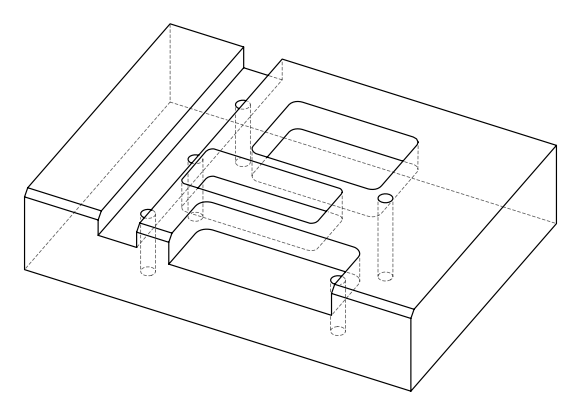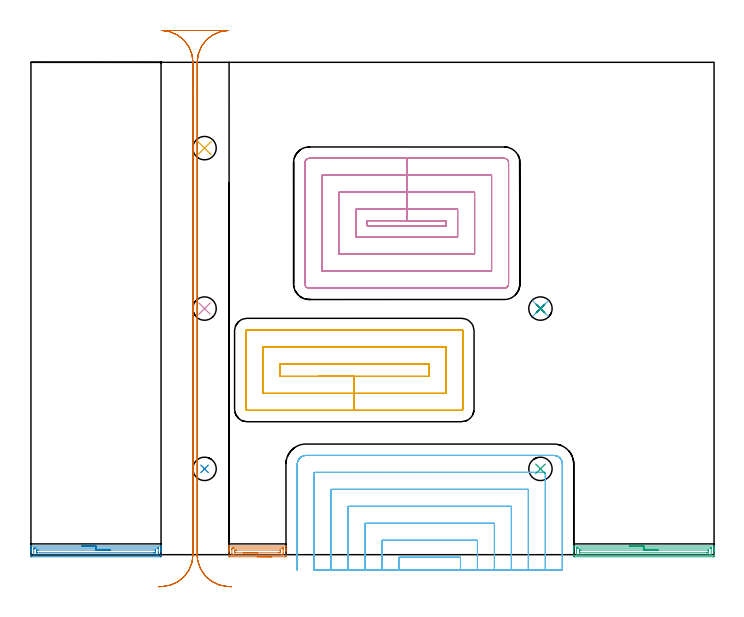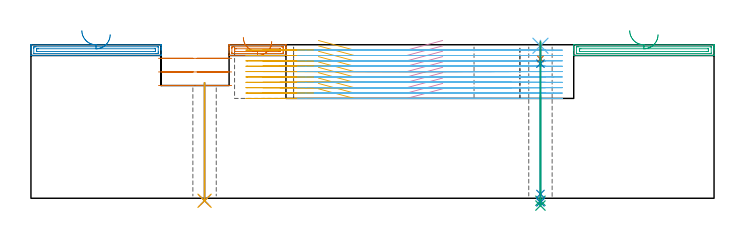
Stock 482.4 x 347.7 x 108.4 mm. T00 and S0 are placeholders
(PLAN: 15 operations, 7 tool changes, 123.2 min)
(1 AREA_MILL | FG_CHAMFER_SURFACE | UGT0205_001 | 1.17 min | 1434 mm3)
(2 AREA_MILL_1 | FG_CHAMFER_SURFACE_1 | UGT0205_001 | 2.41 min | 2786 mm3)
(3 AREA_MILL_2 | FG_CHAMFER_SURFACE_2 | UGT0205_001 | 2.59 min | 3041 mm3)
(4 MILL_RECTANGULAR_POCKET | POCKET_RECTANGULAR_STRAIGHT | NXT0201_012 | Follow Part, ap 4, ae 75% | 30.44 min | 648414 mm3)
(5 MILL_RECTANGULAR_POCKET_1 | POCKET_RECTANGULAR_STRAIGHT_1 | NXT0201_012 | Follow Part, ap 4, ae 75% | 21.01 min | 465381 mm3)
(6 MILL_SLOT | SLOT_PARTIAL_RECTANGULAR | NXT0201_012 | Follow Part, ap 4, ae 75% | 57.25 min | 597946 mm3)
(7 MILL_RECTANGULAR_SLOT | SLOT_RECTANGULAR | UGT0201_009 | Follow Part, ap 11.25, ae 75% | 5.92 min | 480684 mm3)
(8 INDEXABLE_INSERT_DRILL_THROUGH_HOLE_FROM_SOLID | STEP1HOLE | NXT0302_004 | 0.34 min | 16851 mm3)
(9 INDEXABLE_INSERT_DRILL_THROUGH_HOLE_FROM_SOLID_1 | STEP1HOLE_1 | NXT0302_004 | 0.31 min | 15106 mm3)
(10 INDEXABLE_INSERT_DRILL_THROUGH_HOLE_FROM_SOLID_2 | STEP1HOLE_2 | NXT0302_004 | 0.34 min | 16995 mm3)
(11 INDEXABLE_INSERT_DRILL_THROUGH_HOLE_FROM_SOLID_3 | STEP1HOLE_4 | NXT0302_004 | 0.34 min | 16870 mm3)
(12 SPOT_DRILL | STEP1HOLE_3 | NXT0321_9005460120000 | 0.03 min | 40 mm3)
(13 DRILL_BLIND_HOLE_INTO_CENTER | STEP1HOLE_3 | NXT0301_038 | 0.05 min | 300 mm3)
(14 GUN_DRILL_THROUGH_HOLE | STEP1HOLE_3 | UGT0307_002 | 0.52 min | 2685 mm3)
(15 SPADE_DRILL_TO_ENLARGE_THROUGH_HOLE | STEP1HOLE_3 | UGT0306_007 | 0.46 min | 20121 mm3)
(TOOL UGT0205_001 | Chamfer Mill 20 x 3 x 45 deg. | D20 FL50 Z2)
(TOOL NXT0201_012 | ENDMILL 16mm [2P460-1600-NA 1630] | D16 FL38 Z6)
(TOOL UGT0201_009 | End Mill 45 mm | D45 FL63 Z6)
(TOOL NXT0302_004 | Index. Insert Drill 16.5mm [880-D1650L20-05] | D16.5 PA176 FL83 Z2)
(TOOL NXT0321_9005460120000 | NC Spot Drill, 142deg, 12mm, Carbide, Uncoated | D12 PA142 FL30 Z2)
(TOOL NXT0301_038 | Carbide Drill 6.7mm [860.1-0670-034A1-MM 2214] | D6.7 PA140 FL53 Z2)
(TOOL UGT0307_002 | Gun Drill 6 mm | D6 PA130 FL24 Z1)
(TOOL UGT0306_007 | Spade Drill 16.5mm | D16.5 PA132 FL10 Z2)
(OP 1 AREA_MILL)
G17 G21 G94 G90
T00 M6
G54
G17 G0 G90 X170. Y-1.5 S1061 M3
G43 Z118.4 H0
Z110.8
G94 G1 X169.962 Z109.928 F250.
X169.848 Z109.064
X169.659 Z108.212
X169.397 Z107.38
X169.063 Z106.574
X168.66 Z105.8
X168.192 Z105.064
X167.66 Z104.372
X167.071 Z103.729
X166.428 Z103.14
X165.736 Z102.609
X165. Z102.14
X164.226 Z101.737
X163.42 Z101.403
X162.588 Z101.141
X161.737 Z100.952
X160.872 Z100.838
X160. Z100.8
X140.451
X140.134 Y-1.497 Z100.801
X139.91 Y-1.492 Z100.804
X139.9 Y-1.186 Z101.11
Y2.3 Z104.593
Y2.962 Z105.259
Y3.172 Z105.469
Y3.833 Z106.13
Y4.043 Z106.339
Y4.463 Z106.762
Y5.949 Z108.247
X139.902 Y6.026 Z108.319
X139.91 Y6.097 Z108.389
X140.007 Y6.1 Z108.4
X179.993
X180.09 Y6.097 Z108.389
X180.098 Y6.026 Z108.319
X180.1 Y5.949 Z108.247
Y4.463 Z106.761
Y4.043 Z106.339
Y3.834 Z106.13
Y3.172 Z105.469
Y2.962 Z105.259
Y2.303 Z104.597
Y-0.855 Z101.44
X180.097 Y-1.186 Z101.11
X180.09 Y-1.492 Z100.804
X179.866 Y-1.497 Z100.801
X179.549 Y-1.5 Z100.8
X160.
Y-0.086 Z102.214
X142.883
X142.228 Y-0.084 Z102.216
X141.991 Y-0.082 Z102.218
X141.926 Y-0.079 Z102.221
X141.91 Y-0.059 Z102.241
X141.904 Y0.003 Z102.303
X141.901 Y0.557 Z102.857
X141.9 Y0.879 Z103.179
Y3.494 Z105.794
X141.901 Y4.043 Z106.343
X141.903 Y4.362 Z106.662
X141.911 Y4.679 Z106.979
X142.228 Y4.683 Z106.983
X142.463 Y4.685 Z106.985
X143.117 Y4.686 Z106.986
X143.351
X177.117
X177.772 Y4.684 Z106.984
X178.009 Y4.682 Z106.982
X178.074 Y4.679 Z106.979
X178.09 Y4.659 Z106.959
X178.096 Y4.597 Z106.897
X178.099 Y4.043 Z106.343
X178.1 Y3.721 Z106.021
Y1.106 Z103.406
X178.099 Y0.557 Z102.857
X178.097 Y0.238 Z102.538
X178.089 Y-0.079 Z102.221
X177.772 Y-0.083 Z102.217
X177.537 Y-0.085 Z102.215
X176.883 Y-0.086 Z102.214
X176.65
X160.
Y1.328 Z103.628
X144.107 Y1.329 Z103.629
X144.006 Y1.331 Z103.631
X143.913 Y1.335 Z103.635
X143.906 Y1.428 Z103.728
X143.901 Y1.531 Z103.831
X143.9 Y2.3 Z104.6
Y2.403 Z104.703
X143.908 Y3.172 Z105.472
X143.911 Y3.264 Z105.564
X144.006 Y3.267 Z105.567
X144.792 Y3.271 Z105.571
X144.894
X175.893
X175.994 Y3.269 Z105.569
X176.087 Y3.265 Z105.565
X176.094 Y3.172 Z105.472
X176.099 Y3.069 Z105.369
X176.1 Y2.3 Z104.6
Y2.197 Z104.497
X176.092 Y1.428 Z103.728
X176.089 Y1.336 Z103.636
X175.994 Y1.333 Z103.633
X175.208 Y1.329 Z103.629
X175.106 Y1.328 Z103.628
X160.
X159.128 Z103.667
X158.264 Z103.78
X157.412 Z103.969
X156.58 Z104.232
X155.774 Z104.565
X155. Z104.968
X154.264 Z105.437
X153.572 Z105.968
X152.929 Z106.557
X152.34 Z107.201
X151.809 Z107.893
X151.34 Z108.628
X150.937 Z109.402
X150.603 Z110.208
X150.341 Z111.04
X150.152 Z111.892
X150.038 Z112.757
X150. Z113.628
G0 Z118.4
M5
M2
(OP 2 AREA_MILL_1)
G17 G21 G94 G90
T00 M6
G54
G17 G0 G90 X35.95 Y6.1 S1061 M3
G43 Z118.4 H0
G94 G1 X35.988 Z117.528 F250.
X36.102 Z116.663
X36.291 Z115.812
X36.553 Z114.98
X36.887 Z114.174
X37.29 Z113.4
X37.758 Z112.664
X38.29 Z111.972
X38.879 Z111.329
X39.522 Z110.739
X40.214 Z110.208
X40.95 Z109.74
X41.724 Z109.337
X42.53 Z109.003
X43.362 Z108.741
X44.213 Z108.552
X45.078 Z108.438
X45.95 Z108.4
X91.776
X91.89 Y6.097 Z108.389
X91.898 Y6.014 Z108.306
X91.9 Y5.925 Z108.224
Y5.301 Z107.6
Y4.528 Z106.827
Y4.043 Z106.339
Y3.801 Z106.098
Y3.172 Z105.468
Y2.929 Z105.226
Y2.303 Z104.597
Y-0.872 Z101.424
X91.897 Y-1.186 Z101.11
X91.89 Y-1.493 Z100.804
X91.649 Y-1.498 Z100.801
X91.331 Y-1.5 Z100.8
X0.569
X0.251 Y-1.498 Z100.801
X0.01 Y-1.493 Z100.804
X0. Y-1.186 Z101.11
Y2.3 Z104.594
Y2.929 Z105.226
Y3.172 Z105.468
Y3.801 Z106.098
Y4.043 Z106.339
Y4.528 Z106.827
Y5.926 Z108.224
X0.002 Y6.014 Z108.306
X0.01 Y6.097 Z108.389
X0.124 Y6.1 Z108.4
X45.95
Y4.686 Z106.986
X89.552 Y4.685 Z106.985
X89.787 Y4.684 Z106.984
X89.872 Y4.681 Z106.981
X89.887 Y4.679 Z106.979
X89.892 Y4.671 Z106.971
X89.896 Y4.657 Z106.957
X89.899 Y4.574 Z106.874
X89.9 Y1.087 Z103.387
X89.896 Y0.557 Z102.857
X89.891 Y0.225 Z102.525
X89.87 Y-0.079 Z102.221
X89.552 Y-0.083 Z102.217
X89.317 Y-0.085 Z102.215
X88.662 Y-0.086 Z102.214
X88.428
X2.348 Y-0.085 Z102.215
X2.113 Y-0.084 Z102.216
X2.028 Y-0.081 Z102.219
X2.013 Y-0.079 Z102.221
X2.008 Y-0.071 Z102.229
X2.004 Y-0.057 Z102.243
X2.001 Y0.026 Z102.326
X2. Y3.513 Z105.813
X2.004 Y4.043 Z106.343
X2.009 Y4.375 Z106.675
X2.03 Y4.679 Z106.979
X2.348 Y4.683 Z106.983
X2.583 Y4.685 Z106.985
X3.238 Y4.686 Z106.986
X3.472
X45.95
Y3.271 Z105.571
X87.671
X87.772 Y3.269 Z105.569
X87.872 Y3.265 Z105.565
X87.89 Y3.263 Z105.563
X87.894 Y3.246 Z105.546
X87.898 Y3.213 Z105.513
X87.899 Y3.172 Z105.472
X87.9 Y3.046 Z105.346
Y2.175 Z104.475
X87.896 Y1.428 Z103.728
X87.893 Y1.366 Z103.666
X87.89 Y1.34 Z103.64
X87.868 Y1.334 Z103.634
X87.772 Y1.333 Z103.633
X86.984 Y1.329 Z103.629
X86.882
X4.229
X4.128 Y1.331 Z103.631
X4.028 Y1.335 Z103.635
X4.009 Y1.337 Z103.637
X4.006 Y1.354 Z103.654
X4.002 Y1.387 Z103.687
X4.001 Y1.428 Z103.728
X4. Y1.554 Z103.854
Y2.425 Z104.725
X4.004 Y3.172 Z105.472
X4.007 Y3.234 Z105.534
X4.009 Y3.26 Z105.56
X4.032 Y3.265 Z105.565
X4.128 Y3.267 Z105.567
X4.916 Y3.271 Z105.571
X5.018
X45.95
X46.822 Z105.61
X47.686 Z105.723
X48.538 Z105.912
X49.37 Z106.175
X50.176 Z106.508
X50.95 Z106.911
X51.686 Z107.38
X52.378 Z107.911
X53.021 Z108.5
X53.61 Z109.144
X54.141 Z109.836
X54.61 Z110.571
X55.013 Z111.345
X55.347 Z112.151
X55.609 Z112.983
X55.798 Z113.835
X55.912 Z114.7
X55.95 Z115.571
G0 Z118.4
M5
M2
(OP 3 AREA_MILL_2)
G17 G21 G94 G90
T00 M6
G54
G17 G0 G90 X422.85 Y6.1 S1061 M3
G43 Z118.4 H0
G94 G1 X422.888 Z117.528 F250.
X423.002 Z116.663
X423.191 Z115.812
X423.453 Z114.98
X423.787 Z114.174
X424.19 Z113.4
X424.659 Z112.664
X425.19 Z111.972
X425.779 Z111.329
X426.422 Z110.739
X427.114 Z110.208
X427.85 Z109.74
X428.624 Z109.337
X429.43 Z109.003
X430.262 Z108.741
X431.114 Z108.552
X431.978 Z108.438
X432.85 Z108.4
X482.268
X482.39 Y6.097 Z108.389
X482.398 Y6.009 Z108.301
X482.4 Y5.914 Z108.213
Y5.27 Z107.57
Y4.559 Z106.858
Y4.043 Z106.339
Y3.785 Z106.082
Y3.172 Z105.468
Y2.914 Z105.211
Y2.303 Z104.597
Y-0.88 Z101.417
X482.397 Y-1.186 Z101.11
X482.39 Y-1.493 Z100.804
X482.141 Y-1.498 Z100.801
X481.823 Y-1.5 Z100.8
X383.877
X383.559 Y-1.498 Z100.801
X383.31 Y-1.493 Z100.804
X383.3 Y-1.186 Z101.11
Y2.3 Z104.594
Y2.914 Z105.211
Y3.172 Z105.468
Y3.785 Z106.082
Y4.043 Z106.339
Y4.559 Z106.858
Y5.27 Z107.57
Y5.914 Z108.213
X383.302 Y6.009 Z108.301
X383.31 Y6.097 Z108.389
X383.432 Y6.1 Z108.4
X432.85
Y4.686 Z106.986
X480.042 Y4.685 Z106.985
X480.278 Y4.684 Z106.984
X480.368 Y4.681 Z106.981
X480.386 Y4.679 Z106.979
X480.391 Y4.671 Z106.971
X480.395 Y4.655 Z106.955
X480.399 Y4.565 Z106.865
X480.4 Y0.207 Z102.507
X480.398 Y0.09 Z102.39
X480.395 Y-0.003 Z102.297
X480.39 Y-0.064 Z102.236
X480.383 Y-0.079 Z102.221
X480.369 Y-0.08 Z102.22
X480.042 Y-0.084 Z102.216
X479.808 Y-0.085 Z102.215
X479.152 Y-0.086 Z102.214
X385.658 Y-0.085 Z102.215
X385.422 Y-0.084 Z102.216
X385.332 Y-0.081 Z102.219
X385.314 Y-0.079 Z102.221
X385.309 Y-0.071 Z102.229
X385.305 Y-0.055 Z102.245
X385.301 Y0.035 Z102.335
X385.3 Y4.393 Z106.693
X385.302 Y4.51 Z106.81
X385.305 Y4.603 Z106.903
X385.31 Y4.664 Z106.964
X385.317 Y4.679 Z106.979
X385.331 Y4.68 Z106.98
X385.658 Y4.684 Z106.984
X385.892 Y4.685 Z106.985
X386.548 Y4.686 Z106.986
X432.85
Y3.271 Z105.571
X478.16
X478.261 Y3.27 Z105.57
X478.362 Y3.266 Z105.566
X478.385 Y3.265 Z105.565
X478.39 Y3.251 Z105.551
X478.396 Y3.217 Z105.517
X478.398 Y3.172 Z105.472
X478.4 Y2.164 Z104.464
X478.395 Y1.428 Z103.728
X478.391 Y1.361 Z103.661
X478.388 Y1.335 Z103.635
X478.359 Y1.333 Z103.633
X478.261 Y1.331 Z103.631
X477.473 Y1.329 Z103.629
X477.371 Y1.328 Z103.628
X387.54 Y1.329 Z103.629
X387.439 Y1.33 Z103.63
X387.338 Y1.334 Z103.634
X387.315 Y1.335 Z103.635
X387.31 Y1.349 Z103.649
X387.304 Y1.383 Z103.683
X387.302 Y1.428 Z103.728
X387.3 Y2.436 Z104.736
X387.305 Y3.172 Z105.472
X387.309 Y3.239 Z105.539
X387.312 Y3.265 Z105.565
X387.341 Y3.267 Z105.567
X387.439 Y3.269 Z105.569
X388.227 Y3.271 Z105.571
X388.329 Y3.272 Z105.572
X432.85 Y3.271 Z105.571
X433.722 Z105.61
X434.587 Z105.723
X435.438 Z105.912
X436.27 Z106.175
X437.076 Z106.508
X437.85 Z106.911
X438.586 Z107.38
X439.278 Z107.911
X439.921 Z108.5
X440.51 Z109.144
X441.042 Z109.836
X441.51 Z110.571
X441.913 Z111.345
X442.247 Z112.151
X442.509 Z112.983
X442.698 Z113.835
X442.812 Z114.7
X442.85 Z115.571
G0 Z118.4
M5
M2
(OP 4 MILL_RECTANGULAR_POCKET)
G17 G21 G94 G90
T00 M6
G54
G17 G0 G90 X290.741 Y235.9 S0 M3
G43 Z118.4 H1
Z111.4
G94 G1 X265.4 Z104.61 F250.
X237.5 F500.
Y232.2
X293.3
Y235.9
X265.4
Y243.9
X229.5
Y224.2
X301.3
Y243.9
X265.4
Y255.9
X217.5
Y212.2
X313.3
Y255.9
X265.4
Y267.9
X205.5
Y200.2
X325.3
Y267.9
X265.4
Y279.9
X196.5
G3 X193.5 Y276.9 R3.
G1 Y191.2
G3 X196.5 Y188.2 R3.
G1 X334.3
G3 X337.3 Y191.2 R3.
G1 Y276.9
G3 X334.3 Y279.9 R3.
G1 X265.4
X264.4
G0 X290.741 Y235.9 Z107.61
G1 X265.4 Z100.82 F250.
X237.5 F500.
Y232.2
X293.3
Y235.9
X265.4
Y243.9
X229.5
Y224.2
X301.3
Y243.9
X265.4
Y255.9
X217.5
Y212.2
X313.3
Y255.9
X265.4
Y267.9
X205.5
Y200.2
X325.3
Y267.9
X265.4
Y279.9
X196.5
G3 X193.5 Y276.9 R3.
G1 Y191.2
G3 X196.5 Y188.2 R3.
G1 X334.3
G3 X337.3 Y191.2 R3.
G1 Y276.9
G3 X334.3 Y279.9 R3.
G1 X265.4
X264.4
G0 X290.741 Y235.9 Z103.82
G1 X265.4 Z97.03 F250.
X237.5 F500.
Y232.2
X293.3
Y235.9
X265.4
Y243.9
X229.5
Y224.2
X301.3
Y243.9
X265.4
Y255.9
X217.5
Y212.2
X313.3
Y255.9
X265.4
Y267.9
X205.5
Y200.2
X325.3
Y267.9
X265.4
Y279.9
X196.5
G3 X193.5 Y276.9 R3.
G1 Y191.2
G3 X196.5 Y188.2 R3.
G1 X334.3
G3 X337.3 Y191.2 R3.
G1 Y276.9
G3 X334.3 Y279.9 R3.
G1 X265.4
X264.4
G0 X290.741 Y235.9 Z100.03
G1 X265.4 Z93.24 F250.
X237.5 F500.
Y232.2
X293.3
Y235.9
X265.4
Y243.9
X229.5
Y224.2
X301.3
Y243.9
X265.4
Y255.9
X217.5
Y212.2
X313.3
Y255.9
X265.4
Y267.9
X205.5
Y200.2
X325.3
Y267.9
X265.4
Y279.9
X196.5
G3 X193.5 Y276.9 R3.
G1 Y191.2
G3 X196.5 Y188.2 R3.
G1 X334.3
G3 X337.3 Y191.2 R3.
G1 Y276.9
G3 X334.3 Y279.9 R3.
G1 X265.4
X264.4
G0 X290.741 Y235.9 Z96.24
G1 X265.4 Z89.45 F250.
X237.5 F500.
Y232.2
X293.3
Y235.9
X265.4
Y243.9
X229.5
Y224.2
X301.3
Y243.9
X265.4
Y255.9
X217.5
Y212.2
X313.3
Y255.9
X265.4
Y267.9
X205.5
Y200.2
X325.3
Y267.9
X265.4
Y279.9
X196.5
G3 X193.5 Y276.9 R3.
G1 Y191.2
G3 X196.5 Y188.2 R3.
G1 X334.3
G3 X337.3 Y191.2 R3.
G1 Y276.9
G3 X334.3 Y279.9 R3.
G1 X265.4
X264.4
G0 X290.741 Y235.9 Z92.45
G1 X265.4 Z85.66 F250.
X237.5 F500.
Y232.2
X293.3
Y235.9
X265.4
Y243.9
X229.5
Y224.2
X301.3
Y243.9
X265.4
Y255.9
X217.5
Y212.2
X313.3
Y255.9
X265.4
Y267.9
X205.5
Y200.2
X325.3
Y267.9
X265.4
Y279.9
X196.5
G3 X193.5 Y276.9 R3.
G1 Y191.2
G3 X196.5 Y188.2 R3.
G1 X334.3
G3 X337.3 Y191.2 R3.
G1 Y276.9
G3 X334.3 Y279.9 R3.
G1 X265.4
X264.4
G0 X290.741 Y235.9 Z88.66
G1 X265.4 Z81.87 F250.
X237.5 F500.
Y232.2
X293.3
Y235.9
X265.4
Y243.9
X229.5
Y224.2
X301.3
Y243.9
X265.4
Y255.9
X217.5
Y212.2
X313.3
Y255.9
X265.4
Y267.9
X205.5
Y200.2
X325.3
Y267.9
X265.4
Y279.9
X196.5
G3 X193.5 Y276.9 R3.
G1 Y191.2
G3 X196.5 Y188.2 R3.
G1 X334.3
G3 X337.3 Y191.2 R3.
G1 Y276.9
G3 X334.3 Y279.9 R3.
G1 X265.4
X264.4
G0 X290.741 Y235.9 Z84.87
G1 X265.4 Z78.08 F250.
X237.5 F500.
Y232.2
X293.3
Y235.9
X265.4
Y243.9
X229.5
Y224.2
X301.3
Y243.9
X265.4
Y255.9
X217.5
Y212.2
X313.3
Y255.9
X265.4
Y267.9
X205.5
Y200.2
X325.3
Y267.9
X265.4
Y279.9
X196.5
G3 X193.5 Y276.9 R3.
G1 Y191.2
G3 X196.5 Y188.2 R3.
G1 X334.3
G3 X337.3 Y191.2 R3.
G1 Y276.9
G3 X334.3 Y279.9 R3.
G1 X265.4
X264.4
G0 X290.741 Y235.9 Z81.08
G1 X265.4 Z74.29 F250.
X237.5 F500.
Y232.2
X293.3
Y235.9
X265.4
Y243.9
X229.5
Y224.2
X301.3
Y243.9
X265.4
Y255.9
X217.5
Y212.2
X313.3
Y255.9
X265.4
Y267.9
X205.5
Y200.2
X325.3
Y267.9
X265.4
Y279.9
X196.5
G3 X193.5 Y276.9 R3.
G1 Y191.2
G3 X196.5 Y188.2 R3.
G1 X334.3
G3 X337.3 Y191.2 R3.
G1 Y276.9
G3 X334.3 Y279.9 R3.
G1 X265.4
X264.4
G0 X290.741 Y235.9 Z77.29
G1 X265.4 Z70.5 F250.
X237.5 F500.
Y232.2
X293.3
Y235.9
X265.4
Y243.9
X229.5
Y224.2
X301.3
Y243.9
X265.4
Y255.9
X217.5
Y212.2
X313.3
Y255.9
X265.4
Y267.9
X205.5
Y200.2
X325.3
Y267.9
X265.4
Y279.9
X196.5
G3 X193.5 Y276.9 R3.
G1 Y191.2
G3 X196.5 Y188.2 R3.
G1 X334.3
G3 X337.3 Y191.2 R3.
G1 Y276.9
G3 X334.3 Y279.9 R3.
G1 X265.4
X264.4
G0 Z118.4
M5
M2
(OP 5 MILL_RECTANGULAR_POCKET_1)
G17 G21 G94 G90
T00 M6
G54
G17 G0 G90 X203.009 Y125.9 S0 M3
G43 Z118.4 H1
Z111.4
G94 G1 X228.35 Z104.61 F250.
X280.9 F500.
Y134.9
X175.8
Y125.9
X228.35
Y113.9
X292.9
Y146.9
X163.8
Y113.9
X228.35
Y101.9
X304.
G3 X304.9 Y102.8 R0.9
G1 Y158.
G3 X304. Y158.9 R0.9
G1 X152.7
G3 X151.8 Y158. R0.9
G1 Y102.8
G3 X152.7 Y101.9 R0.9
G1 X228.35
X229.35
G0 X203.009 Y125.9 Z107.61
G1 X228.35 Z100.82 F250.
X280.9 F500.
Y134.9
X175.8
Y125.9
X228.35
Y113.9
X292.9
Y146.9
X163.8
Y113.9
X228.35
Y101.9
X304.
G3 X304.9 Y102.8 R0.9
G1 Y158.
G3 X304. Y158.9 R0.9
G1 X152.7
G3 X151.8 Y158. R0.9
G1 Y102.8
G3 X152.7 Y101.9 R0.9
G1 X228.35
X229.35
G0 X203.009 Y125.9 Z103.82
G1 X228.35 Z97.03 F250.
X280.9 F500.
Y134.9
X175.8
Y125.9
X228.35
Y113.9
X292.9
Y146.9
X163.8
Y113.9
X228.35
Y101.9
X304.
G3 X304.9 Y102.8 R0.9
G1 Y158.
G3 X304. Y158.9 R0.9
G1 X152.7
G3 X151.8 Y158. R0.9
G1 Y102.8
G3 X152.7 Y101.9 R0.9
G1 X228.35
X229.35
G0 X203.009 Y125.9 Z100.03
G1 X228.35 Z93.24 F250.
X280.9 F500.
Y134.9
X175.8
Y125.9
X228.35
Y113.9
X292.9
Y146.9
X163.8
Y113.9
X228.35
Y101.9
X304.
G3 X304.9 Y102.8 R0.9
G1 Y158.
G3 X304. Y158.9 R0.9
G1 X152.7
G3 X151.8 Y158. R0.9
G1 Y102.8
G3 X152.7 Y101.9 R0.9
G1 X228.35
X229.35
G0 X203.009 Y125.9 Z96.24
G1 X228.35 Z89.45 F250.
X280.9 F500.
Y134.9
X175.8
Y125.9
X228.35
Y113.9
X292.9
Y146.9
X163.8
Y113.9
X228.35
Y101.9
X304.
G3 X304.9 Y102.8 R0.9
G1 Y158.
G3 X304. Y158.9 R0.9
G1 X152.7
G3 X151.8 Y158. R0.9
G1 Y102.8
G3 X152.7 Y101.9 R0.9
G1 X228.35
X229.35
G0 X203.009 Y125.9 Z92.45
G1 X228.35 Z85.66 F250.
X280.9 F500.
Y134.9
X175.8
Y125.9
X228.35
Y113.9
X292.9
Y146.9
X163.8
Y113.9
X228.35
Y101.9
X304.
G3 X304.9 Y102.8 R0.9
G1 Y158.
G3 X304. Y158.9 R0.9
G1 X152.7
G3 X151.8 Y158. R0.9
G1 Y102.8
G3 X152.7 Y101.9 R0.9
G1 X228.35
X229.35
G0 X203.009 Y125.9 Z88.66
G1 X228.35 Z81.87 F250.
X280.9 F500.
Y134.9
X175.8
Y125.9
X228.35
Y113.9
X292.9
Y146.9
X163.8
Y113.9
X228.35
Y101.9
X304.
G3 X304.9 Y102.8 R0.9
G1 Y158.
G3 X304. Y158.9 R0.9
G1 X152.7
G3 X151.8 Y158. R0.9
G1 Y102.8
G3 X152.7 Y101.9 R0.9
G1 X228.35
X229.35
G0 X203.009 Y125.9 Z84.87
G1 X228.35 Z78.08 F250.
X280.9 F500.
Y134.9
X175.8
Y125.9
X228.35
Y113.9
X292.9
Y146.9
X163.8
Y113.9
X228.35
Y101.9
X304.
G3 X304.9 Y102.8 R0.9
G1 Y158.
G3 X304. Y158.9 R0.9
G1 X152.7
G3 X151.8 Y158. R0.9
G1 Y102.8
G3 X152.7 Y101.9 R0.9
G1 X228.35
X229.35
G0 X203.009 Y125.9 Z81.08
G1 X228.35 Z74.29 F250.
X280.9 F500.
Y134.9
X175.8
Y125.9
X228.35
Y113.9
X292.9
Y146.9
X163.8
Y113.9
X228.35
Y101.9
X304.
G3 X304.9 Y102.8 R0.9
G1 Y158.
G3 X304. Y158.9 R0.9
G1 X152.7
G3 X151.8 Y158. R0.9
G1 Y102.8
G3 X152.7 Y101.9 R0.9
G1 X228.35
X229.35
G0 X203.009 Y125.9 Z77.29
G1 X228.35 Z70.5 F250.
X280.9 F500.
Y134.9
X175.8
Y125.9
X228.35
Y113.9
X292.9
Y146.9
X163.8
Y113.9
X228.35
Y101.9
X304.
G3 X304.9 Y102.8 R0.9
G1 Y158.
G3 X304. Y158.9 R0.9
G1 X152.7
G3 X151.8 Y158. R0.9
G1 Y102.8
G3 X152.7 Y101.9 R0.9
G1 X228.35
X229.35
G0 Z118.4
M5
M2
(OP 6 MILL_SLOT)
G17 G21 G94 G90
T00 M6
G54
G17 G0 G90 X303.3 Y-11. S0 M3
G43 Z118.4 H1
Z104.61
G94 G1 Y-8. F250.
Y-1.9 F500.
X260.1
Y-8.
Y-11. F250.
X315.3
Y-8.
Y10.1 F500.
X248.1
Y-8.
Y-11. F250.
X327.3
Y-8.
Y22.1 F500.
X236.1
Y-8.
Y-11. F250.
X339.3
Y-8.
Y34.1 F500.
X224.1
Y-8.
Y-11. F250.
X351.3
Y-8.
Y46.1 F500.
X212.1
Y-8.
Y-11. F250.
X363.3
Y-8.
Y58.1 F500.
X200.1
Y-8.
Y-11. F250.
X375.3
Y-8.
Y64. F500.
G3 X369.2 Y70.1 R6.1
G1 X194.2
G3 X188.1 Y64. R6.1
G1 Y-8.
Y-11. F250.
G0 X303.3 Z100.82
G1 Y-8.
Y-1.9 F500.
X260.1
Y-8.
Y-11. F250.
X315.3
Y-8.
Y10.1 F500.
X248.1
Y-8.
Y-11. F250.
X327.3
Y-8.
Y22.1 F500.
X236.1
Y-8.
Y-11. F250.
X339.3
Y-8.
Y34.1 F500.
X224.1
Y-8.
Y-11. F250.
X351.3
Y-8.
Y46.1 F500.
X212.1
Y-8.
Y-11. F250.
X363.3
Y-8.
Y58.1 F500.
X200.1
Y-8.
Y-11. F250.
X375.3
Y-8.
Y64. F500.
G3 X369.2 Y70.1 R6.1
G1 X194.2
G3 X188.1 Y64. R6.1
G1 Y-8.
Y-11. F250.
G0 X303.3 Z97.03
G1 Y-8.
Y-1.9 F500.
X260.1
Y-8.
Y-11. F250.
X315.3
Y-8.
Y10.1 F500.
X248.1
Y-8.
Y-11. F250.
X327.3
Y-8.
Y22.1 F500.
X236.1
Y-8.
Y-11. F250.
X339.3
Y-8.
Y34.1 F500.
X224.1
Y-8.
Y-11. F250.
X351.3
Y-8.
Y46.1 F500.
X212.1
Y-8.
Y-11. F250.
X363.3
Y-8.
Y58.1 F500.
X200.1
Y-8.
Y-11. F250.
X375.3
Y-8.
Y64. F500.
G3 X369.2 Y70.1 R6.1
G1 X194.2
G3 X188.1 Y64. R6.1
G1 Y-8.
Y-11. F250.
G0 X303.3 Z93.24
G1 Y-8.
Y-1.9 F500.
X260.1
Y-8.
Y-11. F250.
X315.3
Y-8.
Y10.1 F500.
X248.1
Y-8.
Y-11. F250.
X327.3
Y-8.
Y22.1 F500.
X236.1
Y-8.
Y-11. F250.
X339.3
Y-8.
Y34.1 F500.
X224.1
Y-8.
Y-11. F250.
X351.3
Y-8.
Y46.1 F500.
X212.1
Y-8.
Y-11. F250.
X363.3
Y-8.
Y58.1 F500.
X200.1
Y-8.
Y-11. F250.
X375.3
Y-8.
Y64. F500.
G3 X369.2 Y70.1 R6.1
G1 X194.2
G3 X188.1 Y64. R6.1
G1 Y-8.
Y-11. F250.
G0 X303.3 Z89.45
G1 Y-8.
Y-1.9 F500.
X260.1
Y-8.
Y-11. F250.
X315.3
Y-8.
Y10.1 F500.
X248.1
Y-8.
Y-11. F250.
X327.3
Y-8.
Y22.1 F500.
X236.1
Y-8.
Y-11. F250.
X339.3
Y-8.
Y34.1 F500.
X224.1
Y-8.
Y-11. F250.
X351.3
Y-8.
Y46.1 F500.
X212.1
Y-8.
Y-11. F250.
X363.3
Y-8.
Y58.1 F500.
X200.1
Y-8.
Y-11. F250.
X375.3
Y-8.
Y64. F500.
G3 X369.2 Y70.1 R6.1
G1 X194.2
G3 X188.1 Y64. R6.1
G1 Y-8.
Y-11. F250.
G0 X303.3 Z85.66
G1 Y-8.
Y-1.9 F500.
X260.1
Y-8.
Y-11. F250.
X315.3
Y-8.
Y10.1 F500.
X248.1
Y-8.
Y-11. F250.
X327.3
Y-8.
Y22.1 F500.
X236.1
Y-8.
Y-11. F250.
X339.3
Y-8.
Y34.1 F500.
X224.1
Y-8.
Y-11. F250.
X351.3
Y-8.
Y46.1 F500.
X212.1
Y-8.
Y-11. F250.
X363.3
Y-8.
Y58.1 F500.
X200.1
Y-8.
Y-11. F250.
X375.3
Y-8.
Y64. F500.
G3 X369.2 Y70.1 R6.1
G1 X194.2
G3 X188.1 Y64. R6.1
G1 Y-8.
Y-11. F250.
G0 X303.3 Z81.87
G1 Y-8.
Y-1.9 F500.
X260.1
Y-8.
Y-11. F250.
X315.3
Y-8.
Y10.1 F500.
X248.1
Y-8.
Y-11. F250.
X327.3
Y-8.
Y22.1 F500.
X236.1
Y-8.
Y-11. F250.
X339.3
Y-8.
Y34.1 F500.
X224.1
Y-8.
Y-11. F250.
X351.3
Y-8.
Y46.1 F500.
X212.1
Y-8.
Y-11. F250.
X363.3
Y-8.
Y58.1 F500.
X200.1
Y-8.
Y-11. F250.
X375.3
Y-8.
Y64. F500.
G3 X369.2 Y70.1 R6.1
G1 X194.2
G3 X188.1 Y64. R6.1
G1 Y-8.
Y-11. F250.
G0 X303.3 Z78.08
G1 Y-8.
Y-1.9 F500.
X260.1
Y-8.
Y-11. F250.
X315.3
Y-8.
Y10.1 F500.
X248.1
Y-8.
Y-11. F250.
X327.3
Y-8.
Y22.1 F500.
X236.1
Y-8.
Y-11. F250.
X339.3
Y-8.
Y34.1 F500.
X224.1
Y-8.
Y-11. F250.
X351.3
Y-8.
Y46.1 F500.
X212.1
Y-8.
Y-11. F250.
X363.3
Y-8.
Y58.1 F500.
X200.1
Y-8.
Y-11. F250.
X375.3
Y-8.
Y64. F500.
G3 X369.2 Y70.1 R6.1
G1 X194.2
G3 X188.1 Y64. R6.1
G1 Y-8.
Y-11. F250.
G0 X303.3 Z74.29
G1 Y-8.
Y-1.9 F500.
X260.1
Y-8.
Y-11. F250.
X315.3
Y-8.
Y10.1 F500.
X248.1
Y-8.
Y-11. F250.
X327.3
Y-8.
Y22.1 F500.
X236.1
Y-8.
Y-11. F250.
X339.3
Y-8.
Y34.1 F500.
X224.1
Y-8.
Y-11. F250.
X351.3
Y-8.
Y46.1 F500.
X212.1
Y-8.
Y-11. F250.
X363.3
Y-8.
Y58.1 F500.
X200.1
Y-8.
Y-11. F250.
X375.3
Y-8.
Y64. F500.
G3 X369.2 Y70.1 R6.1
G1 X194.2
G3 X188.1 Y64. R6.1
G1 Y-8.
Y-11. F250.
G0 X303.3 Z70.5
G1 Y-8.
Y-1.9 F500.
X260.1
Y-8.
Y-11. F250.
X315.3
Y-8.
Y10.1 F500.
X248.1
Y-8.
Y-11. F250.
X327.3
Y-8.
Y22.1 F500.
X236.1
Y-8.
Y-11. F250.
X339.3
Y-8.
Y34.1 F500.
X224.1
Y-8.
Y-11. F250.
X351.3
Y-8.
Y46.1 F500.
X212.1
Y-8.
Y-11. F250.
X363.3
Y-8.
Y58.1 F500.
X200.1
Y-8.
Y-11. F250.
X375.3
Y-8.
Y64. F500.
G3 X369.2 Y70.1 R6.1
G1 X194.2
G3 X188.1 Y64. R6.1
G1 Y-8.
Y-11. F250.
G0 Z118.4
M5
M2
(OP 7 MILL_RECTANGULAR_SLOT)
G17 G21 G94 G90
T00 M6
G54
G17 G0 G90 X141.735 Y-22.625 S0 M3
G43 Z118.4 H0
Z98.8
G94 G1 X138.739 Y-22.47 F250.
G2 X117.787 Y-4.157 R22.5 F500.
X117.4 Y0. R22.5 F391.
G1 Y325.819
Y347.7 F500.
G2 X139.229 Y370.19 R22.5
G1 X92.571
G2 X114.4 Y347.7 R22.5
G1 Y0.
G2 X93.062 Y-22.47 R22.5
G1 X90.066 Y-22.625 F250.
G0 X141.735 Z89.2
G1 X138.739 Y-22.47
G2 X117.787 Y-4.157 R22.5 F500.
X117.4 Y0. R22.5 F393.
G1 Y325.819
Y347.7 F500.
G2 X139.229 Y370.19 R22.5
G1 X92.571
G2 X114.4 Y347.7 R22.5
G1 Y0.
G2 X93.062 Y-22.47 R22.5
G1 X90.066 Y-22.625 F250.
G0 X141.735 Z79.6
G1 X138.739 Y-22.47
G2 X117.787 Y-4.157 R22.5 F500.
X117.4 Y0. R22.5 F387.
G1 Y325.819
Y347.7 F500.
G2 X139.229 Y370.19 R22.5
G1 X92.571
G2 X114.4 Y347.7 R22.5
G1 Y0.
G2 X93.062 Y-22.47 R22.5
G1 X90.066 Y-22.625 F250.
G0 Z118.4
M5
M2
(OP 8 INDEXABLE_INSERT_DRILL_THROUGH_HOLE_FROM_SOLID)
G17 G21 G94 G90
T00 M6
G54
G17 G0 G90 X122.6 Y60.6 S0 M3
G43 Z118.4 H1
G94 G81 G98 Z-1.788 F250. R81.6
G80
M5
M2
(OP 9 INDEXABLE_INSERT_DRILL_THROUGH_HOLE_FROM_SOLID_1)
G17 G21 G94 G90
T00 M6
G54
G17 G0 G90 X359.8 Y60.6 S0 M3
G43 Z118.4 H1
G94 G81 G98 Z-1.788 F250. R72.5
G80
M5
M2
(OP 10 INDEXABLE_INSERT_DRILL_THROUGH_HOLE_FROM_SOLID_2)
G17 G21 G94 G90
T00 M6
G54
G17 G0 G90 X122.6 Y173.8 S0 M3
G43 Z118.4 H1
G94 G81 G98 Z-1.788 F250. R81.6
G80
M5
M2
(OP 11 INDEXABLE_INSERT_DRILL_THROUGH_HOLE_FROM_SOLID_3)
G17 G21 G94 G90
T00 M6
G54
G17 G0 G90 X122.6 Y287.1 S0 M3
G43 Z118.4 H1
G94 G81 G98 Z-1.788 F250. R81.6
G80
M5
M2
(OP 12 SPOT_DRILL)
G17 G21 G94 G90
T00 M6
G54
G17 G0 G90 X359.8 Y173.8 S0 M3
G43 Z118.4 H0
G94 G81 G98 Z107.69 F250. R111.4
G80
M5
M2
(OP 13 DRILL_BLIND_HOLE_INTO_CENTER)
G17 G21 G94 G90
T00 M6
G54
G17 G0 G90 X359.8 Y173.8 S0 M3
G43 Z118.4 H1
G94 G81 G98 Z98.35 F250. R110.4
G80
M5
M2
(OP 14 GUN_DRILL_THROUGH_HOLE)
G17 G21 G94 G90
T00 M6
G54
G17 G0 G90 X359.8 Y173.8 M8
G43 Z118.4 H0
Z108.104
S716 M3
G94 G1 Z95.043 F125. M26
G4 X.084
Z3. F250.
G4 X.084
Z-2.899 F125.
G4 X.084
M5
M9
G0 Z108.104
Z118.4
M2
(OP 15 SPADE_DRILL_TO_ENLARGE_THROUGH_HOLE)
G17 G21 G94 G90
T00 M6
G54
G17 G0 G90 X359.8 Y173.8 S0 M3
G43 Z118.4 H0
G94 G73 G98 Z-5.173 F250. Q16.225 R110.4
G80
M5
M2
